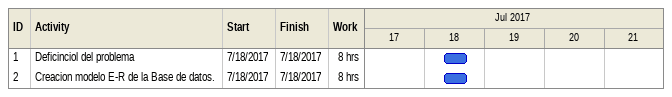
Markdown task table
| ID | Task | Start | Finish | Work (h) |
|---|---|---|---|---|
| 1 | Deficinciol del problema | 2017-07-18 | 2017-07-18 | 8 |
| 2 | Creacion modelo E-R de la Base de datos. | 2017-07-18 | 2017-07-18 | 8 |
